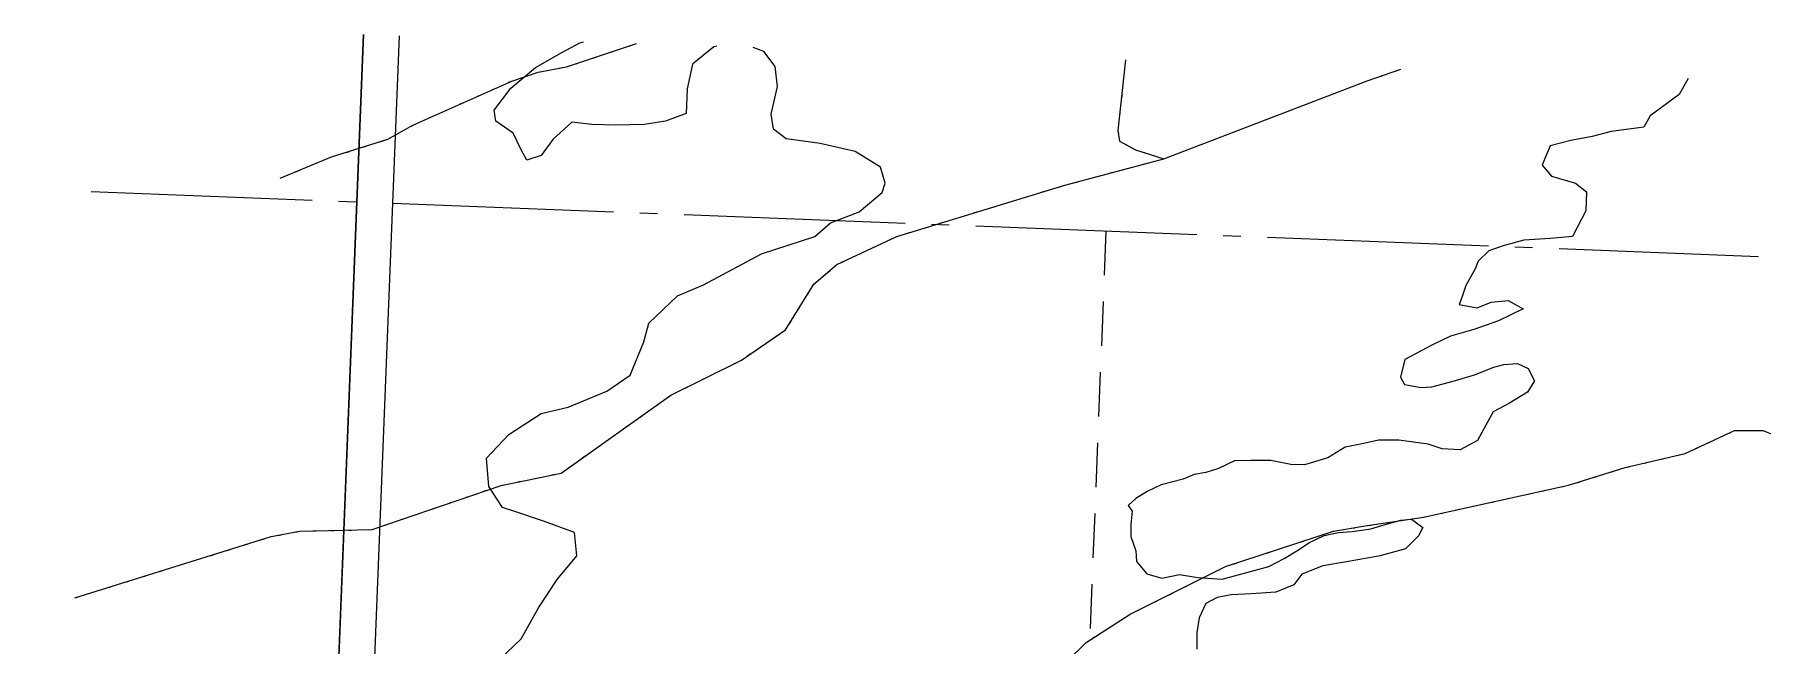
# Model space of a CAD drawing. Extents: x 322837 to 325206, y 6113912 to 6115990.
# Drawn here: x 323347 to 324323, y 6114601 to 6114946 of the extents above; entities that cross this region are included whole.
import ezdxf

# ---------------------------------------------------------------- set-up
doc = ezdxf.new("R2010")
doc.units = 0
doc.header["$LTSCALE"] = 5
for name, pattern in [('foc-LSD', [8, 5, -3]), ('foc-QUARTERLINE', [33, 25, -3, 2, -3]), ('foc-WHEELTRACKS', [2, 0.4, -1.6])]:
    doc.linetypes.add(name, pattern=pattern)
for name, color, linetype in [('GRL', 7, 'Continuous'), ('L-SEC', 7, 'Continuous'), ('L-SECQ', 8, 'foc-QUARTERLINE'), ('L-SECTION-LSD', 7, 'foc-LSD'), ('T-WATER-P3', 160, 'foc-WHEELTRACKS'), ('WETLAND', 143, 'Continuous')]:
    doc.layers.add(name, color=color, linetype=linetype)
doc.styles.add('foc-LtypeFont', font='', dxfattribs={"height": 7.349999999999999})
doc.styles.get('foc-LtypeFont').set_extended_font_data('Arial Narrow')
doc.linetypes.add('foc-TOPO-flowdirection-NOLINE', pattern='A,0,[">",foc-LtypeFont,S=0.3,R=0,X=0,Y=-0.945],-20,[">",foc-LtypeFont,S=0.3,R=0,X=0,Y=-0.945],0', length=20)

msp = doc.modelspace()

# ---------------------------------------------------------------- linework, layer by layer
at = {"layer": 'GRL'}
msp.add_lwpolyline([(323532.6049000206, 6114946.316706639), (323528.8491027819, 6114851.676312873), (323502.7606031458, 6114194.444791787), (323502.1658499873, 6114179.460990972), (323499.6088839541, 6114115.042273018), (323499.014247176, 6114100.061274195), (323496.9453296865, 6114047.937750628), (323346.6292112668, 6114053.799928553)], dxfattribs=at)
at = {"layer": 'L-SEC'}
for p, q in [((323528.8489879011, 6114851.67684743), (323532.6047714464, 6114946.316710921)), ((323552.7055311276, 6114945.647284907), (323548.9453031827, 6114850.893520416)), ((323496.9458402332, 6114047.93796642), (323528.8489879011, 6114851.67684743)), ((323548.9453031827, 6114850.893520416), (323517.0415243492, 6114047.154734498))]:
    msp.add_line(p, q, dxfattribs=at)
at = {"layer": 'L-SECQ'}
for p, q in [((323378.6262790338, 6114857.549511347), (323528.8489879011, 6114851.67684743)), ((323548.9452831271, 6114850.893015037), (324321.1792949481, 6114820.772934384))]:
    msp.add_line(p, q, dxfattribs=at)
at = {"layer": 'L-SECTION-LSD'}
msp.add_line((323952.2699078763, 6114835.161811748), (323920.4317254684, 6114031.429858038), dxfattribs=at)
at = {"layer": 'T-WATER-P3', "linetype": 'foc-TOPO-flowdirection-NOLINE', "flags": 128}
for points in [[(323485.4746535767, 6114865.051572696), (323514.4488145153, 6114877.040639402), (323546.4185465116, 6114887.03212378), (323560.4066298829, 6114895.024681968), (323616.3555407295, 6114920.001942262), (323631.3416543955, 6114924.996650896), (323647.3265891361, 6114927.994473916), (323686.8768849124, 6114941.178906797)], [(323963.3779655875, 6114931.970448053), (323959.0365860867, 6114892.048092321)], [(323985.0116774521, 6114876.066026185), (324099.9067331356, 6114920.02609508), (324119.0864706013, 6114926.784807038)], [(323959.0365860867, 6114892.048092321), (323960.0345908928, 6114886.054204097), (323969.0268373501, 6114881.059818534), (323985.0116774521, 6114876.066026185)], [(323787.1917063351, 6114805.129762675), (323800.1798633215, 6114816.11914518), (323834.1485493955, 6114832.104256826), (323929.0628326216, 6114861.078948819), (323985.0116774521, 6114876.066026185)], [(323369.4709964467, 6114627.57360814), (323480.4708154942, 6114662.262565881), (323496.4556080601, 6114665.260013545), (323537.4177858521, 6114666.261108981), (323610.3508574645, 6114691.238578551), (323644.3195287306, 6114698.23393987), (323706.2636962079, 6114742.190611909), (323746.2278491416, 6114762.171699023), (323771.2046527284, 6114779.15621415), (323787.1917063351, 6114805.129762675)], [(323588.4827164622, 6114189.674936486), (323598.340798709, 6114192.755800908), (323626.3148257211, 6114206.742702263), (323636.3056854527, 6114217.731978336), (323638.3047241784, 6114232.715598625), (323630.3137222218, 6114267.680168921), (323631.3136561532, 6114283.662884208), (323642.3036116256, 6114299.646931249), (323680.2695524009, 6114325.621820929), (323754.2018282618, 6114353.596984226), (323783.1755701486, 6114367.584034789), (323862.1037425001, 6114416.536757944), (323885.0835075369, 6114435.017852659), (323919.0545928685, 6114469.485656971), (323944.032463636, 6114509.444865373), (323945.0325961479, 6114524.429944059), (323920.0574991219, 6114561.389745536), (323921.057718055, 6114576.37482103), (323930.0496936378, 6114591.359014384), (323941.0397891696, 6114602.348892495), (323966.017657737, 6114618.333115572), (324019.9676685856, 6114645.308058019), (324080.9127453937, 6114665.289686874), (324098.8955644324, 6114668.287861423), (324131.8658035133, 6114673.285044867), (324213.7898279418, 6114691.269941943), (324245.7608492252, 6114701.261262703), (324279.7286954272, 6114709.254860432), (324307.7037595233, 6114722.243051904), (324323.6888118155, 6114722.243196794), (324338.674663303, 6114716.250090623), (324354.6595187825, 6114713.254451747), (324373.6414764058, 6114714.254142028), (324430.5894765685, 6114725.246086448)]]:
    msp.add_lwpolyline(points, dxfattribs=at)
at = {"layer": 'T-WATER-P3', "flags": 128}
for points in [[(323485.4746535767, 6114865.051572696), (323514.4488145153, 6114877.040639402), (323546.4185465116, 6114887.03212378), (323560.4066298829, 6114895.024681968), (323616.3555407295, 6114920.001942262), (323631.3416543955, 6114924.996650896), (323647.3265891361, 6114927.994473916), (323686.8768849124, 6114941.178906797)], [(323963.3779655875, 6114931.970448053), (323959.0365860867, 6114892.048092321)], [(323985.0116774521, 6114876.066026185), (324099.9067331356, 6114920.02609508), (324119.0864706013, 6114926.784807038)], [(323959.0365860867, 6114892.048092321), (323960.0345908928, 6114886.054204097), (323969.0268373501, 6114881.059818534), (323985.0116774521, 6114876.066026185)], [(323787.1917063351, 6114805.129762675), (323800.1798633215, 6114816.11914518), (323834.1485493955, 6114832.104256826), (323929.0628326216, 6114861.078948819), (323985.0116774521, 6114876.066026185)], [(323369.4709964467, 6114627.57360814), (323480.4708154942, 6114662.262565881), (323496.4556080601, 6114665.260013545), (323537.4177858521, 6114666.261108981), (323610.3508574645, 6114691.238578551), (323644.3195287306, 6114698.23393987), (323706.2636962079, 6114742.190611909), (323746.2278491416, 6114762.171699023), (323771.2046527284, 6114779.15621415), (323787.1917063351, 6114805.129762675)], [(323588.4827164622, 6114189.674936486), (323598.340798709, 6114192.755800908), (323626.3148257211, 6114206.742702263), (323636.3056854527, 6114217.731978336), (323638.3047241784, 6114232.715598625), (323630.3137222218, 6114267.680168921), (323631.3136561532, 6114283.662884208), (323642.3036116256, 6114299.646931249), (323680.2695524009, 6114325.621820929), (323754.2018282618, 6114353.596984226), (323783.1755701486, 6114367.584034789), (323862.1037425001, 6114416.536757944), (323885.0835075369, 6114435.017852659), (323919.0545928685, 6114469.485656971), (323944.032463636, 6114509.444865373), (323945.0325961479, 6114524.429944059), (323920.0574991219, 6114561.389745536), (323921.057718055, 6114576.37482103), (323930.0496936378, 6114591.359014384), (323941.0397891696, 6114602.348892495), (323966.017657737, 6114618.333115572), (324019.9676685856, 6114645.308058019), (324080.9127453937, 6114665.289686874), (324098.8955644324, 6114668.287861423), (324131.8658035133, 6114673.285044867), (324213.7898279418, 6114691.269941943), (324245.7608492252, 6114701.261262703), (324279.7286954272, 6114709.254860432), (324307.7037595233, 6114722.243051904), (324323.6888118155, 6114722.243196794), (324338.674663303, 6114716.250090623), (324354.6595187825, 6114713.254451747), (324373.6414764058, 6114714.254142028), (324430.5894765685, 6114725.246086448)]]:
    msp.add_lwpolyline(points, dxfattribs=at)
at = {"layer": 'WETLAND', "flags": 128}
for points in [[(323732.2786067632, 6114939.666869733), (323730.7175921053, 6114939.364737863), (323718.6097088205, 6114929.499055184), (323715.4706279682, 6114915.597411418), (323715.0221878486, 6114901.695767643), (323703.3627446834, 6114897.211366424), (323691.2548614005, 6114895.417605938), (323675.1110170176, 6114894.969165817), (323661.6578133665, 6114895.417605942), (323650.4468103265, 6114896.762926307), (323639.6842474081, 6114886.897243628), (323632.9576455811, 6114877.928441195), (323624.8857233943, 6114875.237800466), (323621.7466425393, 6114881.067522049), (323617.2622413225, 6114890.4847646), (323607.396558647, 6114897.211366428), (323606.4996784022, 6114903.489528129), (323615.9169209581, 6114916.045851536), (323629.8185647307, 6114927.705294704), (323644.6170887472, 6114936.225657012), (323654.9312115461, 6114941.606938474), (323656.9244283143, 6114942.176428978)], [(323605.6027981611, 6114588.964837793), (323621.7186150318, 6114604.379966974), (323631.5282426914, 6114621.897159224), (323642.0385580463, 6114638.012976095), (323653.2495610854, 6114651.326042213), (323651.8481857087, 6114664.639108323), (323634.330993453, 6114670.945297536), (323618.2151765805, 6114676.550799059), (323611.2082996797, 6114678.652862124), (323603.5007350873, 6114690.56455286), (323602.0993597098, 6114706.680369731), (323614.711738131, 6114719.993435847), (323632.9296180736, 6114731.905126574), (323648.3447472565, 6114735.408565024), (323670.0660656486, 6114744.517504996), (323683.3791317595, 6114753.626444967), (323691.0866963528, 6114772.545012603), (323693.8894471144, 6114783.055327956), (323710.0052639851, 6114798.470457137), (323724.7197054783, 6114804.77664635), (323757.6520269122, 6114822.2938386), (323787.7815975882, 6114832.103466257), (323796.6382899899, 6114839.811030854), (323812.7821343709, 6114846.08919256), (323825.7868978987, 6114856.851755479), (323827.5806583846, 6114862.233036943), (323824.8900176529, 6114871.201839367), (323810.5399337634, 6114880.170641802), (323790.8085684106, 6114884.655043021), (323771.5256431755, 6114887.345683755), (323764.3506012307, 6114892.726965213), (323763.0052808644, 6114901.247327521), (323766.5928018382, 6114916.942731783), (323765.2474814737, 6114928.15373482), (323758.969319771, 6114936.674097134), (323752.8121654958, 6114938.983029988)], [(324281.358940803, 6114921.380562888), (324276.2968686074, 6114912.437444879), (324259.876935672, 6114900.350447278), (324256.3992761662, 6114893.906285539), (324237.9033697098, 6114891.381644845), (324227.1408067914, 6114888.691004114), (324215.0329235047, 6114886.448803507), (324203.3734803433, 6114883.309722656), (324201.4404440438, 6114878.513245285), (324198.9830080494, 6114872.415565612), (324204.270360589, 6114866.268998031), (324217.7235642355, 6114862.233036937), (324224.0017259391, 6114857.300195597), (324223.5532858176, 6114846.537632681), (324216.0835334565, 6114832.064823614), (324203.3734803414, 6114830.842228424), (324188.5749563277, 6114829.945348177), (324176.9155131644, 6114826.806267327), (324168.682152532, 6114823.882437736), (324162.6551172938, 6114818.142404178), (324161.0870725121, 6114813.682346066), (324155.7670770278, 6114804.366323639), (324153.4277737662, 6114797.564522494), (324152.0514784483, 6114793.562780945), (324162.0811139392, 6114791.738249814), (324170.1171609201, 6114794.895268269), (324179.5882162889, 6114795.756273303), (324188.1982666254, 6114791.164246459), (324174.135184411, 6114784.276206184), (324160.3591038706, 6114779.397177665), (324147.1570266904, 6114775.666155854), (324136.5379646113, 6114770.500125652), (324130.5109293731, 6114767.343107192), (324121.3268756829, 6114762.464078669), (324118.7784056459, 6114752.471825225), (324121.039874007, 6114748.400996454), (324130.5109293731, 6114746.678986385), (324136.5379646095, 6114746.965988068), (324148.5920350794, 6114750.123006523), (324160.6461055493, 6114753.854028335), (324171.5521693109, 6114758.159053503), (324177.2922028657, 6114759.594061892), (324185.0412481688, 6114760.168065248), (324191.0682834042, 6114757.298048468), (324194.5123035377, 6114750.410008198), (324190.5620097574, 6114743.961334765), (324180.4492213232, 6114737.781934373), (324171.2651676321, 6114732.902905846), (324165.9198059682, 6114723.159518305), (324162.3511910504, 6114716.654738963), (324152.6100585703, 6114711.377780005), (324142.2779981671, 6114711.951783365), (324134.5289528649, 6114714.534798469), (324117.8828555495, 6114716.83081189), (324106.4027884323, 6114716.83081189), (324097.2187347412, 6114714.821800146), (324087.4606776945, 6114712.812788401), (324077.7026206469, 6114706.785753164), (324064.5005434649, 6114702.767729679), (324056.7514981627, 6114703.054731358), (324045.5584327234, 6114705.350744773), (324034.0783656118, 6114705.350744773), (324024.8943119189, 6114705.0637431), (324015.9972599065, 6114700.758717928), (324008.8222179599, 6114698.462704504), (324002.2211793652, 6114697.314697791), (323995.9071424538, 6114694.731682697), (323983.5660703033, 6114691.574664237), (323975.530023328, 6114687.843642421), (323969.2159864139, 6114683.825618932), (323964.9109612461, 6114679.807595439), (323967.1131817158, 6114676.631551053), (323966.3459696323, 6114669.188533362), (323966.3459696369, 6114662.300493091), (323969.2159864111, 6114654.264446113), (323969.5029880898, 6114648.237410877), (323975.412807948, 6114641.276915804), (323983.8530719839, 6114638.766355509), (323993.8981307093, 6114640.775367256), (324004.2301911144, 6114639.053357188), (324018.0062716529, 6114638.192352153), (324036.0873773564, 6114643.071380677), (324044.4104260132, 6114645.367394097), (324053.0204763496, 6114649.959420945), (324060.1955182953, 6114654.264446113), (324067.3705602437, 6114658.85647296), (324075.6936089005, 6114662.874496449), (324083.7296558814, 6114664.596506517), (324091.4787011854, 6114665.170509873), (324102.0977632673, 6114666.605518259), (324110.1338102473, 6114669.188533358), (324119.0308622597, 6114671.484546786), (324125.057897496, 6114672.058550144), (324131.3719344083, 6114667.466523297), (324128.9062694022, 6114662.706323357), (324121.6138773588, 6114655.412452821), (324107.2637934666, 6114651.394429337), (324088.3216827288, 6114647.9504092), (324074.8326038681, 6114645.65439578), (324063.065535075, 6114641.062368929), (324058.4735082295, 6114635.035333693), (324048.4284495059, 6114630.730308525), (324034.3653672896, 6114629.869303497), (324023.1723018549, 6114629.295300139), (324015.1362548722, 6114627.860291746), (324008.822217958, 6114624.416271612), (324005.0911961487, 6114616.380224634), (324003.6561877588, 6114608.057175977), (324003.656187756, 6114598.586120609)]]:
    msp.add_lwpolyline(points, dxfattribs=at)

doc.saveas('drawing.dxf')
